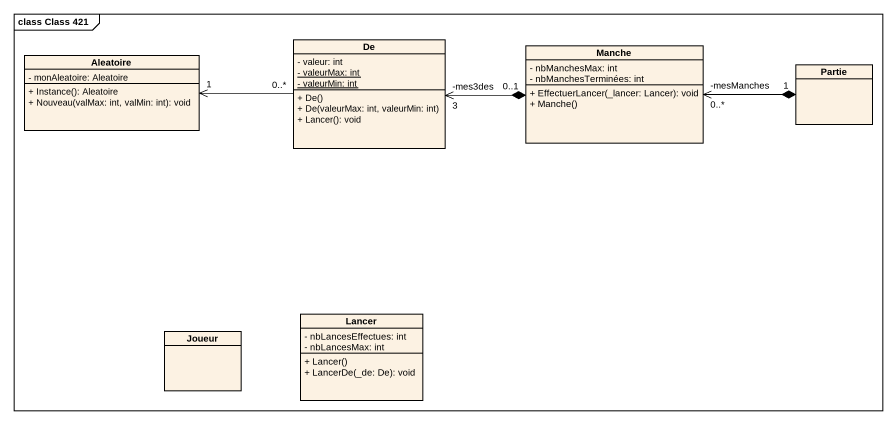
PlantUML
@startuml
mainframe class Class 421
hide circle
hide empty members
skinparam classAttributeIconSize 0
class De {
  - valeur: int
  {static} - valeurMax: int
  {static} - valeurMin: int
  + De()
  + De(valeurMax: int, valeurMin: int)
  + Lancer(): void
}
class Manche {
  - nbManchesMax: int
  - nbManchesTerminées: int
  + EffectuerLancer(_lancer: Lancer): void
  + Manche()
}
class Aleatoire {
  - monAleatoire: Aleatoire
  + Instance(): Aleatoire
  + Nouveau(valMax: int, valMin: int): void
}
class Partie
class Lancer {
  - nbLancesEffectues: int
  - nbLancesMax: int
  + Lancer()
  + LancerDe(_de: De): void
}
class Joueur
De "-mes3des\n3" <-right-* "0..1" Manche
De "0..*" -left-> "1" Aleatoire
Manche "-mesManches\n0..*" <-right-* "1" Partie
@enduml
